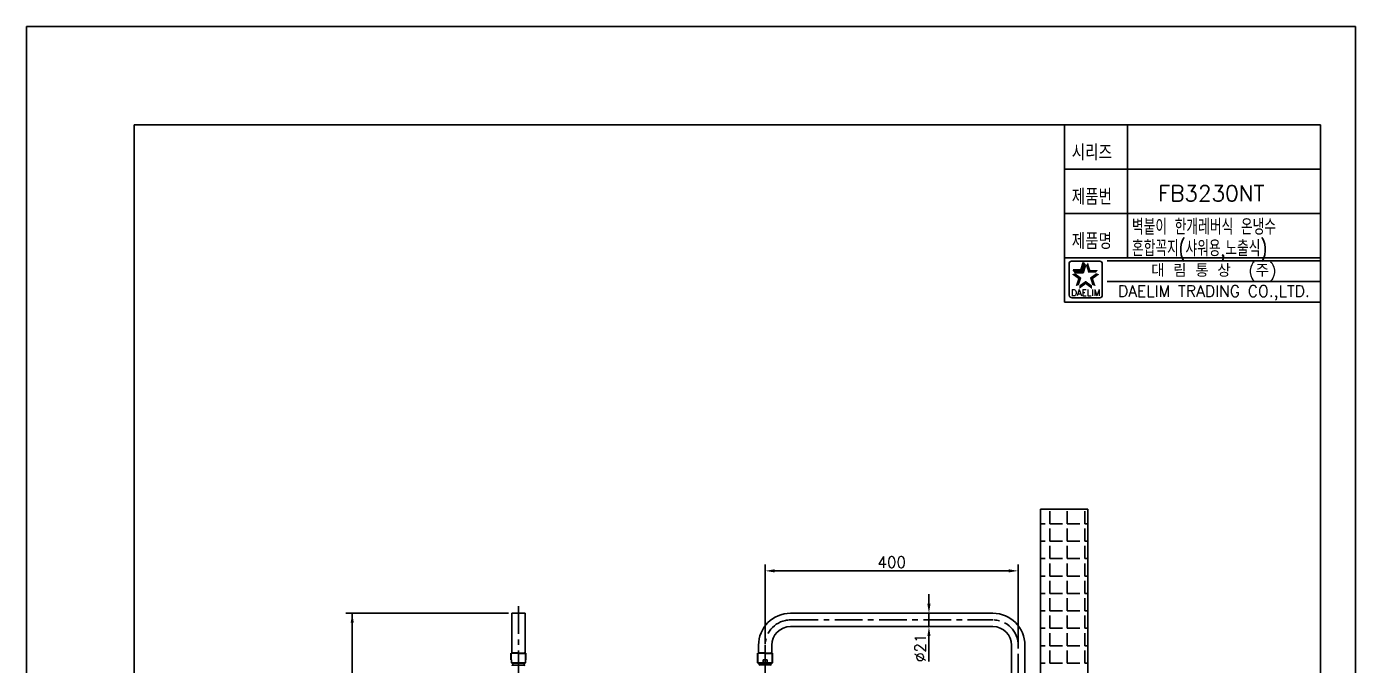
# Model space of a CAD drawing. Extents: x 11840 to 12260, y 2054 to 2648.
# Drawn here: x 11840.3 to 12260.3, y 2446.1 to 2647.9 of the extents above; entities that cross this region are included whole.
import ezdxf
from ezdxf.enums import TextEntityAlignment as Align

# ---------------------------------------------------------------- set-up
doc = ezdxf.new("R2010")
doc.units = 0
doc.header["$LTSCALE"] = 7
doc.header["$MEASUREMENT"] = 0
doc.linetypes.add('CENTER', pattern=[2, 1.25, -0.25, 0.25, -0.25])
doc.layers.get('0').update_dxf_attribs({"color": 2, "linetype": 'CONTINUOUS'})
for name, color, linetype in [('CL', 1, 'CENTER'), ('D', 2, 'CONTINUOUS'), ('DWG', 7, 'CONTINUOUS'), ('HT', 3, 'CONTINUOUS')]:
    doc.layers.add(name, color=color, linetype=linetype)
doc.layers.add('粗实线', color=7, linetype='CONTINUOUS', lineweight=30)
doc.styles.add('GHS', font='ROMANS.shx', dxfattribs={"bigfont": 'GHS.shx'})
doc.styles.add('ROMANS', font='romans', dxfattribs={"bigfont": 'GHS.shx'})

msp = doc.modelspace()

# ---------------------------------------------------------------- linework, layer by layer
for p, q in [((11840.28, 2053.87), (11840.28, 2647.87)), ((12260.28, 2647.87), (12260.28, 2053.87)), ((12073.72, 2453.49), (12073.72, 2477.99)), ((12076.72, 2475.99), (12150.72, 2475.99)), ((12153.72, 2453.49), (12153.72, 2477.99)), ((11992.65, 2462.59), (11941.21, 2462.59)), ((11943.21, 2462.59), (11943.21, 2148.07)), ((11993.88, 2449.99), (11993.88, 2449.97)), ((11997.62, 2449.99), (11997.62, 2449.97)), ((12071.85, 2449.99), (12071.62, 2449.99)), ((12071.85, 2449.99), (12071.85, 2449.97)), ((12075.59, 2449.99), (12075.82, 2449.99)), ((12075.59, 2449.99), (12075.59, 2449.97))]:
    msp.add_line(p, q)
at = {"color": 4}
for p, q in [((11874.28, 2616.87), (11874.28, 2067.87)), ((12249.28, 2616.87), (11874.28, 2616.87)), ((12249.28, 2067.87), (12249.28, 2616.87))]:
    msp.add_line(p, q, dxfattribs=at)
at = {"color": 7}
for p, q in [((12168.28, 2616.87), (12168.28, 2560.87)), ((12188.28, 2616.87), (12188.28, 2574.87)), ((12168.28, 2602.87), (12249.28, 2602.87)), ((12168.28, 2588.87), (12249.28, 2588.87)), ((12168.28, 2574.87), (12249.28, 2574.87)), ((12168.28, 2560.87), (12249.28, 2560.87))]:
    msp.add_line(p, q, dxfattribs=at)
at = {"color": 2, "linetype": 'Continuous'}
for p, q in [((12169.76, 2563), (12169.76, 2573)), ((12170.51, 2573.75), (12179.51, 2573.75)), ((12180.26, 2573), (12180.26, 2563)), ((12181.78, 2573.87), (12249.28, 2573.87)), ((12181.78, 2567.37), (12249.28, 2567.37)), ((12179.51, 2562.25), (12170.76, 2562.25))]:
    msp.add_line(p, q, dxfattribs=at)
at = {"color": 2}
for p, q in [((12171.76, 2570.14), (12171.09, 2571.05)), ((12171.09, 2571.05), (12173.52, 2571.05)), ((12173.52, 2571.05), (12174.27, 2573.36)), ((12174.18, 2570.14), (12174.93, 2572.44)), ((12174.93, 2572.44), (12174.27, 2573.36)), ((12171.76, 2570.14), (12174.18, 2570.14))]:
    msp.add_line(p, q, dxfattribs=at)
at = {"color": 7, "linetype": 'Continuous'}
for p, q in [((11993.53, 2446.98), (11993.78, 2446.83)), ((11993.53, 2446.98), (11997.97, 2446.98)), ((11997.72, 2446.83), (11993.78, 2446.83)), ((11997.62, 2446.22), (11993.88, 2446.22)), ((11997.97, 2446.98), (11997.72, 2446.83)), ((11997.97, 2447.85), (11998.05, 2447.85)), ((12074.4, 2447.85), (12073.05, 2447.85)), ((12073.05, 2447.85), (12073.05, 2447.16)), ((12074.4, 2447.85), (12074.4, 2447.16))]:
    msp.add_line(p, q, dxfattribs=at)
at = {"color": 2, "linetype": 'Continuous'}
for centre, radius, start, end in [((12170.51, 2573), 0.75, 90, 180), ((12179.51, 2573), 0.75, 0, 90), ((12170.63, 2563.13), 0.884, 188.1301, 278.1301), ((12179.51, 2563), 0.75, 270, 0)]:
    msp.add_arc(centre, radius, start, end, dxfattribs=at)
at = {"color": 7, "linetype": 'Continuous'}
for centre, radius, start, end in [((11995.75, 2444.56), 2.5, 138.3335, 143.7592), ((11993.58, 2446.49), 0.4, 318.3335, 60), ((11997.92, 2446.49), 0.4, 120, 221.6665), ((11995.75, 2444.56), 2.5, 36.2408, 41.6665)]:
    msp.add_arc(centre, radius, start, end, dxfattribs=at)
for points, start_tangent, end_tangent in [([(12073.72, 2446.98), (12073.63, 2446.99), (12073.54, 2446.99), (12073.47, 2446.99), (12073.4, 2447), (12073.34, 2447.01), (12073.28, 2447.02), (12073.24, 2447.03), (12073.19, 2447.04), (12073.15, 2447.05), (12073.12, 2447.07), (12073.09, 2447.09), (12073.07, 2447.11), (12073.05, 2447.13), (12073.05, 2447.16)], (-1, 0), (0, 1)), ([(12074.4, 2447.16), (12074.39, 2447.13), (12074.38, 2447.11), (12074.35, 2447.09), (12074.32, 2447.07), (12074.29, 2447.05), (12074.25, 2447.04), (12074.2, 2447.03), (12074.15, 2447.02), (12074.1, 2447.01), (12074.04, 2447), (12073.97, 2446.99), (12073.9, 2446.99), (12073.81, 2446.99), (12073.72, 2446.98)], (0, -1), (-1, 0))]:
    msp.add_spline(points, degree=3, dxfattribs=dict(at, start_tangent=start_tangent, end_tangent=end_tangent))
at = {"color": 2}
for points in [[(12171.09, 2571.05), (12171.76, 2570.14), (12173.52, 2571.05), (12174.18, 2570.14)], [(12173.52, 2571.05), (12174.18, 2570.14), (12174.27, 2573.36), (12174.93, 2572.44)], [(12175.75, 2573.36), (12175.08, 2572.44), (12176.5, 2571.05), (12175.83, 2570.14)], [(12176.5, 2571.05), (12175.83, 2570.14), (12178.92, 2571.05), (12178.26, 2570.14)], [(12172.6, 2568.22), (12173.68, 2568.57), (12170.64, 2569.65), (12171.71, 2570)], [(12171.85, 2565.91), (12172.93, 2566.26), (12172.6, 2568.22), (12173.68, 2568.57)], [(12175.01, 2566.47), (12175.01, 2567.6), (12173.05, 2565.05), (12173.05, 2566.18)], [(12176.97, 2565.05), (12176.97, 2566.18), (12175.01, 2566.47), (12175.01, 2567.6)], [(12179.38, 2569.65), (12178.3, 2570), (12177.42, 2568.22), (12176.34, 2568.57)], [(12177.42, 2568.22), (12176.34, 2568.57), (12178.17, 2565.91), (12177.09, 2566.26)]]:
    msp.add_solid(points, dxfattribs=at)
for points in [[(12076.72, 2476.49), (12076.72, 2475.49), (12073.72, 2475.99)], [(12150.72, 2476.49), (12150.72, 2475.49), (12153.72, 2475.99)], [(11942.71, 2459.59), (11943.71, 2459.59), (11943.21, 2462.59)]]:
    msp.add_solid(points)
at = {"layer": 'CL'}
for p, q in [((11995.75, 2464.86), (11995.75, 2226.86)), ((12081.72, 2460.49), (12145.72, 2460.49)), ((12073.72, 2452.49), (12073.72, 2434.71)), ((12153.72, 2230.99), (12153.72, 2452.49))]:
    msp.add_line(p, q, dxfattribs=at)
for centre, start, end in [((12081.72, 2452.49), 90, 180), ((12145.72, 2452.49), 0, 90)]:
    msp.add_arc(centre, 8, start, end, dxfattribs=at)
at = {"layer": 'D'}
for p, q in [((12260.28, 2647.87), (11840.28, 2647.87)), ((12125.49, 2465.59), (12125.49, 2468.59)), ((12126.61, 2462.59), (12123.49, 2462.59)), ((12125.49, 2462.59), (12125.49, 2458.39)), ((12126.61, 2458.39), (12123.49, 2458.39)), ((12125.49, 2455.39), (12125.49, 2447.42)), ((11993.88, 2449.99), (11993.65, 2450.42)), ((11997.62, 2449.99), (11997.85, 2450.42)), ((12071.85, 2449.99), (12071.62, 2450.42)), ((12075.59, 2449.99), (12075.82, 2450.42))]:
    msp.add_line(p, q, dxfattribs=at)
for points in [[(12124.99, 2465.59), (12125.99, 2465.59), (12125.49, 2462.59)], [(12124.99, 2455.39), (12125.99, 2455.39), (12125.49, 2458.39)]]:
    msp.add_solid(points, dxfattribs=at)
at = {"layer": 'DWG'}
for p, q in [((11997.85, 2462.59), (11993.65, 2462.59)), ((11993.65, 2450.99), (11993.65, 2462.59)), ((11997.85, 2462.59), (11997.85, 2450.99)), ((12081.72, 2462.59), (12145.72, 2462.59)), ((12081.72, 2458.39), (12145.72, 2458.39)), ((11993.65, 2450.99), (11993.65, 2449.97)), ((11993.88, 2449.99), (11993.65, 2449.99)), ((11997.62, 2449.99), (11997.85, 2449.99)), ((12071.62, 2450.99), (12071.62, 2452.49)), ((12071.62, 2450.99), (12071.62, 2449.97)), ((12075.82, 2452.49), (12075.82, 2450.99)), ((11993.53, 2447.85), (11993.45, 2447.85)), ((11993.53, 2447.85), (11993.53, 2446.98)), ((11997.97, 2447.85), (11997.97, 2446.98))]:
    msp.add_line(p, q, dxfattribs=at)
at = {"layer": 'DWG', "ltscale": 0.5}
for p, q in [((11997.85, 2450.99), (11997.85, 2449.97)), ((12075.82, 2450.99), (12075.82, 2449.97))]:
    msp.add_line(p, q, dxfattribs=at)
at = {"layer": 'DWG', "ltscale": 10}
for p, q in [((12151.62, 2452.49), (12151.62, 2443.53)), ((12155.82, 2452.49), (12155.82, 2443.53))]:
    msp.add_line(p, q, dxfattribs=at)
at = {"layer": 'DWG'}
for centre, radius, start, end in [((12081.72, 2452.49), 10.1, 90, 180), ((12145.72, 2452.49), 10.1, 0, 90), ((12145.72, 2452.49), 5.9, 0, 90)]:
    msp.add_arc(centre, radius, start, end, dxfattribs=at)
at = {"layer": 'DWG', "ltscale": 0.5}
msp.add_arc((12081.72, 2452.49), 5.9, 90, 180, dxfattribs=at)
at = {"layer": 'HT', "ltscale": 0.5}
for p, q in [((12160.72, 2130.9), (12160.72, 2495.49)), ((12160.72, 2495.49), (12175.72, 2495.49)), ((12163.71, 2490.86), (12163.71, 2494.86)), ((12169.21, 2490.86), (12169.21, 2494.86)), ((12174.71, 2490.86), (12174.71, 2494.86)), ((12175.72, 2124.5), (12175.72, 2495.49)), ((12160.72, 2490.86), (12162.21, 2490.86)), ((12163.71, 2490.86), (12167.71, 2490.86)), ((12169.21, 2490.86), (12173.21, 2490.86)), ((12174.71, 2490.86), (12175.72, 2490.86)), ((12163.71, 2485.36), (12163.71, 2489.36)), ((12169.21, 2485.36), (12169.21, 2489.36)), ((12174.71, 2485.36), (12174.71, 2489.36)), ((12160.72, 2485.36), (12162.21, 2485.36)), ((12163.71, 2485.36), (12167.71, 2485.36)), ((12163.71, 2479.86), (12163.71, 2483.86)), ((12169.21, 2485.36), (12173.21, 2485.36)), ((12169.21, 2479.86), (12169.21, 2483.86)), ((12174.71, 2485.36), (12175.72, 2485.36)), ((12174.71, 2479.86), (12174.71, 2483.86)), ((12160.72, 2479.86), (12162.21, 2479.86)), ((12163.71, 2479.86), (12167.71, 2479.86)), ((12163.71, 2474.36), (12163.71, 2478.36)), ((12169.21, 2479.86), (12173.21, 2479.86)), ((12169.21, 2474.36), (12169.21, 2478.36)), ((12174.71, 2479.86), (12175.72, 2479.86)), ((12174.71, 2474.36), (12174.71, 2478.36)), ((12160.72, 2474.36), (12162.21, 2474.36)), ((12163.71, 2474.36), (12167.71, 2474.36)), ((12169.21, 2474.36), (12173.21, 2474.36)), ((12174.71, 2474.36), (12175.72, 2474.36)), ((12163.71, 2468.86), (12163.71, 2472.86)), ((12169.21, 2468.86), (12169.21, 2472.86)), ((12174.71, 2468.86), (12174.71, 2472.86)), ((12160.72, 2468.86), (12162.21, 2468.86)), ((12163.71, 2468.86), (12167.71, 2468.86)), ((12163.71, 2463.36), (12163.71, 2467.36)), ((12169.21, 2468.86), (12173.21, 2468.86)), ((12169.21, 2463.36), (12169.21, 2467.36)), ((12174.71, 2468.86), (12175.72, 2468.86)), ((12174.71, 2463.36), (12174.71, 2467.36)), ((12160.72, 2463.36), (12162.21, 2463.36)), ((12163.71, 2463.36), (12167.71, 2463.36)), ((12163.71, 2457.86), (12163.71, 2461.86)), ((12169.21, 2463.36), (12173.21, 2463.36)), ((12169.21, 2457.86), (12169.21, 2461.86)), ((12174.71, 2463.36), (12175.72, 2463.36)), ((12174.71, 2457.86), (12174.71, 2461.86)), ((12160.72, 2457.86), (12162.21, 2457.86)), ((12163.71, 2457.86), (12167.71, 2457.86)), ((12169.21, 2457.86), (12173.21, 2457.86)), ((12174.71, 2457.86), (12175.72, 2457.86)), ((12163.71, 2452.36), (12163.71, 2456.36)), ((12169.21, 2452.36), (12169.21, 2456.36)), ((12174.71, 2452.36), (12174.71, 2456.36)), ((12160.72, 2452.36), (12162.21, 2452.36)), ((12163.71, 2452.36), (12167.71, 2452.36)), ((12163.71, 2446.86), (12163.71, 2450.86)), ((12169.21, 2452.36), (12173.21, 2452.36)), ((12169.21, 2446.86), (12169.21, 2450.86)), ((12174.71, 2452.36), (12175.72, 2452.36)), ((12174.71, 2446.86), (12174.71, 2450.86)), ((12160.72, 2446.86), (12162.21, 2446.86)), ((12163.71, 2446.86), (12167.71, 2446.86)), ((12169.21, 2446.86), (12173.21, 2446.86)), ((12174.71, 2446.86), (12175.72, 2446.86))]:
    msp.add_line(p, q, dxfattribs=at)
at = {"layer": '粗实线', "color": 0}
for p, q in [((11995.75, 2449.97), (11993.45, 2449.97)), ((11993.45, 2447.85), (11993.45, 2449.97)), ((11995.75, 2449.97), (11998.05, 2449.97)), ((11998.05, 2447.85), (11998.05, 2449.97)), ((12071.42, 2446.98), (12071.42, 2449.97)), ((12073.72, 2449.97), (12071.42, 2449.97)), ((12073.72, 2449.97), (12076.02, 2449.97)), ((12076.02, 2446.98), (12076.02, 2449.97)), ((12071.92, 2446.87), (12071.42, 2446.98)), ((12071.42, 2446.98), (12076.02, 2446.98)), ((12071.92, 2446.38), (12071.92, 2446.87)), ((12075.52, 2446.87), (12071.92, 2446.87)), ((12071.92, 2446.38), (12075.52, 2446.38)), ((12075.52, 2446.87), (12076.02, 2446.98)), ((12075.52, 2446.38), (12075.52, 2446.87))]:
    msp.add_line(p, q, dxfattribs=at)
for start, end in [(138.5904, 145.8826), (34.1174, 41.4096)]:
    msp.add_arc((12073.72, 2444.79), 2.4, start, end, dxfattribs=at)

# ---------------------------------------------------------------- texts
at = {"color": 7, "linetype": 'Continuous'}
for s, height, style, p in [('대 림 통 상  (주)', 4, 'GHS', (12215.54, 2570.56)), ('DAELIM TRADING CO.,LTD.', 3.6, 'ROMANS', (12215.54, 2563.8))]:
    msp.add_text(s, height=height, dxfattribs=dict(at, style=style)).set_placement(p, align=Align.MIDDLE)
at = {"color": 2, "linetype": 'Continuous', "style": 'ROMANS'}
msp.add_text('DAELIM', height=2, dxfattribs=at).set_placement((12175.01, 2562.8), align=Align.CENTER)
at = {"insert": (12113.72, 2478.74), "char_height": 3.5, "attachment_point": 5, "style": 'GHS'}
msp.add_mtext('\\A1;400', dxfattribs=at)
at = {"layer": 'D', "style": 'GHS'}
for s, width, p in [('시리즈', 0.8, (12170.62, 2605.6)), ('제품번', 0.8, (12170.62, 2591.6)), ('벽붙이 한개레버식 온냉수 ', 0.7, (12189.65, 2582.11)), ('제품명', 0.8, (12170.62, 2577.6)), ('혼합꼭지(샤워용,노출식)', 0.7, (12189.65, 2575.34))]:
    msp.add_text(s, height=5, dxfattribs=dict(at, width=width)).set_placement(p)
at = {"layer": 'D', "color": 7, "style": 'GHS'}
msp.add_text('FB3230NT', height=5, dxfattribs=at).set_placement((12197.89, 2592.71))
at = {"layer": 'D', "insert": (12122.74, 2451.7), "char_height": 3.5, "attachment_point": 5, "rotation": 90, "style": 'GHS'}
msp.add_mtext('\\A1;%%C21', dxfattribs=at)

doc.saveas('drawing.dxf')
